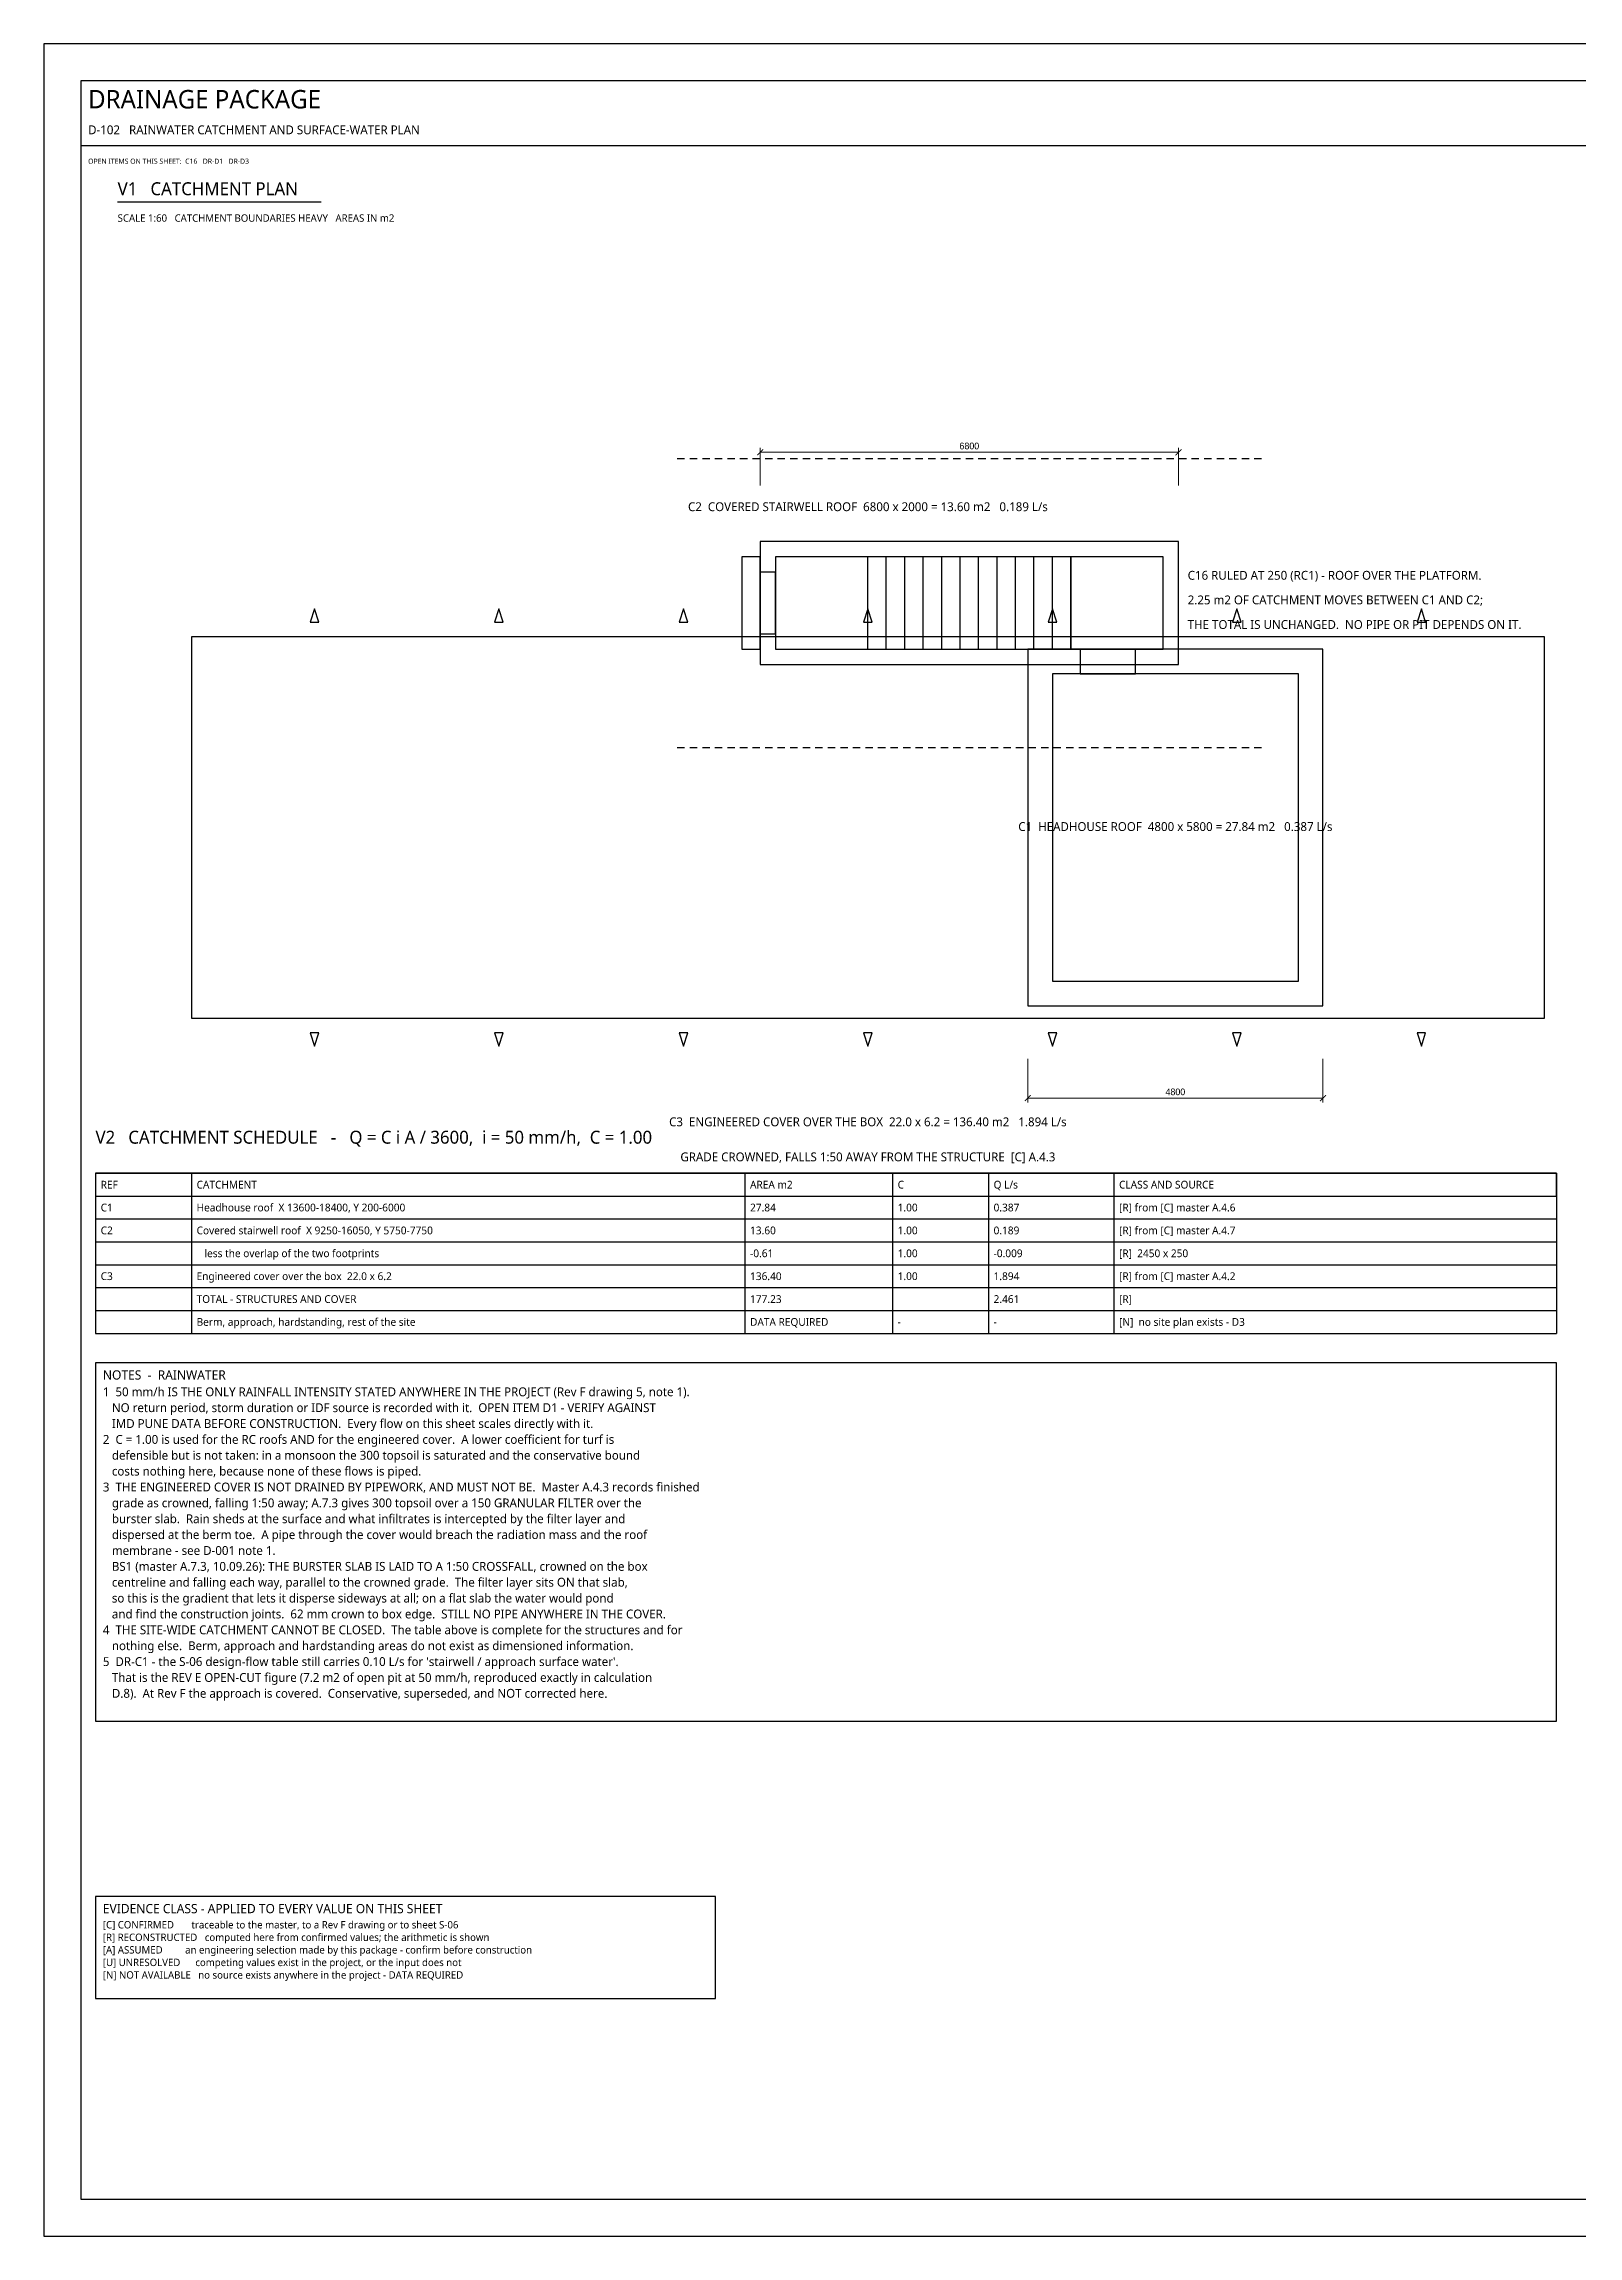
# Model space of a CAD drawing. Header units: millimetres. Extents: x 0 to 841, y 0 to 594.
# Drawn here: x 0 to 416, y 0 to 594 of the extents above; entities that cross this region are included whole.
import ezdxf
from ezdxf.enums import TextEntityAlignment as Align

# ---------------------------------------------------------------- set-up
doc = ezdxf.new("R2010")
doc.units = ezdxf.units.MM
for name, color, linetype in [('M-ARCH', 8, 'Continuous'), ('M-ARCH-HIDDEN', 8, 'Continuous'), ('M-EXISTING', 8, 'Continuous'), ('M-FLAG', 1, 'Continuous'), ('M-STRUCT', 7, 'Continuous'), ('M-TABLE', 7, 'Continuous'), ('M-TEXT', 7, 'Continuous'), ('M-TITLE', 7, 'Continuous'), ('P-DRAIN-SEEP', 4, 'Continuous'), ('P-DRAIN-STORM', 5, 'Continuous'), ('P-FLOW', 1, 'Continuous'), ('S-DIM', 4, 'Continuous'), ('S-NOTE', 7, 'Continuous'), ('S-TEXT', 7, 'Continuous'), ('S-TITLE', 7, 'Continuous')]:
    doc.layers.add(name, color=color, linetype=linetype)
doc.styles.add('OpenSans', font='OpenSans-Regular.ttf')
doc.dimstyles.new('SC-DIM', dxfattribs={"dimtxt": 1.8, "dimasz": 1.6, "dimexe": 1.2, "dimexo": 1, "dimgap": 0.8, "dimtad": 1, "dimdec": 0, "dimblk": 'ARCHTICK', "dimcen": 2.5, "dimclrd": 4, "dimclre": 4, "dimclrt": 4, "dimazin": 3, "dimtfac": 1, "dimtmove": 0, "dimatfit": 3, "dimlwd": 13, "dimlwe": 13})

# ---------------------------------------------------------------- blocks, each defined once
blk = doc.blocks.new('_ARCHTICK')
at = {"color": 0, "linetype": 'BYBLOCK', "const_width": 0.15}
blk.add_lwpolyline([(-0.5, -0.5), (0.5, 0.5)], dxfattribs=at)

msp = doc.modelspace()

# ---------------------------------------------------------------- linework, layer by layer
at = {"layer": 'M-ARCH'}
for p, q in [((223.333, 430), (223.333, 455)), ((228.333, 430), (228.333, 455)), ((233.333, 430), (233.333, 455)), ((238.333, 430), (238.333, 455)), ((243.333, 430), (243.333, 455)), ((248.333, 430), (248.333, 455)), ((253.333, 430), (253.333, 455)), ((258.333, 430), (258.333, 455)), ((263.333, 430), (263.333, 455)), ((268.333, 430), (268.333, 455)), ((273.333, 430), (273.333, 455)), ((278.333, 430), (278.333, 455))]:
    msp.add_line(p, q, dxfattribs=at)
at = {"layer": 'M-ARCH-HIDDEN'}
for p, q in [((40, 433.333), (40, 431.333)), ((40, 429.933), (40, 427.933)), ((42.867, 433.333), (40.867, 433.333)), ((46.267, 433.333), (44.267, 433.333)), ((49.667, 433.333), (47.667, 433.333)), ((53.067, 433.333), (51.067, 433.333)), ((56.467, 433.333), (54.467, 433.333)), ((59.867, 433.333), (57.867, 433.333)), ((63.267, 433.333), (61.267, 433.333)), ((66.667, 433.333), (64.667, 433.333)), ((70.067, 433.333), (68.067, 433.333)), ((73.467, 433.333), (71.467, 433.333)), ((76.867, 433.333), (74.867, 433.333)), ((80.267, 433.333), (78.267, 433.333)), ((83.667, 433.333), (81.667, 433.333)), ((87.067, 433.333), (85.067, 433.333)), ((90.467, 433.333), (88.467, 433.333)), ((93.867, 433.333), (91.867, 433.333)), ((97.267, 433.333), (95.267, 433.333)), ((100.667, 433.333), (98.667, 433.333)), ((104.067, 433.333), (102.067, 433.333)), ((107.467, 433.333), (105.467, 433.333)), ((110.867, 433.333), (108.867, 433.333)), ((114.267, 433.333), (112.267, 433.333)), ((117.667, 433.333), (115.667, 433.333)), ((121.067, 433.333), (119.067, 433.333)), ((124.467, 433.333), (122.467, 433.333)), ((127.867, 433.333), (125.867, 433.333)), ((131.267, 433.333), (129.267, 433.333)), ((134.667, 433.333), (132.667, 433.333)), ((138.067, 433.333), (136.067, 433.333)), ((141.467, 433.333), (139.467, 433.333)), ((144.867, 433.333), (142.867, 433.333)), ((148.267, 433.333), (146.267, 433.333)), ((151.667, 433.333), (149.667, 433.333)), ((155.067, 433.333), (153.067, 433.333)), ((158.467, 433.333), (156.467, 433.333)), ((161.867, 433.333), (159.867, 433.333)), ((165.267, 433.333), (163.267, 433.333)), ((168.667, 433.333), (166.667, 433.333)), ((172.067, 433.333), (170.067, 433.333)), ((175.467, 433.333), (173.467, 433.333)), ((178.867, 433.333), (176.867, 433.333)), ((182.267, 433.333), (180.267, 433.333)), ((185.667, 433.333), (183.667, 433.333)), ((189.067, 433.333), (187.067, 433.333)), ((192.467, 433.333), (190.467, 433.333)), ((195.867, 433.333), (193.867, 433.333)), ((199.267, 433.333), (197.267, 433.333)), ((202.667, 433.333), (200.667, 433.333)), ((206.067, 433.333), (204.067, 433.333)), ((209.467, 433.333), (207.467, 433.333)), ((212.867, 433.333), (210.867, 433.333)), ((216.267, 433.333), (214.267, 433.333)), ((219.667, 433.333), (217.667, 433.333)), ((223.067, 433.333), (221.067, 433.333)), ((226.467, 433.333), (224.467, 433.333)), ((229.867, 433.333), (227.867, 433.333)), ((233.267, 433.333), (231.267, 433.333)), ((236.667, 433.333), (234.667, 433.333)), ((240.067, 433.333), (238.067, 433.333)), ((243.467, 433.333), (241.467, 433.333)), ((246.867, 433.333), (244.867, 433.333)), ((250.267, 433.333), (248.267, 433.333)), ((253.667, 433.333), (251.667, 433.333)), ((257.067, 433.333), (255.067, 433.333)), ((260.467, 433.333), (258.467, 433.333)), ((263.867, 433.333), (261.867, 433.333)), ((267.267, 433.333), (265.267, 433.333)), ((270.667, 433.333), (268.667, 433.333)), ((274.067, 433.333), (272.067, 433.333)), ((277.467, 433.333), (275.467, 433.333)), ((280.867, 433.333), (278.867, 433.333)), ((284.267, 433.333), (282.267, 433.333)), ((287.667, 433.333), (285.667, 433.333)), ((291.067, 433.333), (289.067, 433.333)), ((294.467, 433.333), (292.467, 433.333)), ((297.867, 433.333), (295.867, 433.333)), ((301.267, 433.333), (299.267, 433.333)), ((304.667, 433.333), (302.667, 433.333)), ((308.067, 433.333), (306.067, 433.333)), ((311.467, 433.333), (309.467, 433.333)), ((314.867, 433.333), (312.867, 433.333)), ((318.267, 433.333), (316.267, 433.333)), ((321.667, 433.333), (319.667, 433.333)), ((325.067, 433.333), (323.067, 433.333)), ((328.467, 433.333), (326.467, 433.333)), ((331.867, 433.333), (329.867, 433.333)), ((335.267, 433.333), (333.267, 433.333)), ((338.667, 433.333), (336.667, 433.333)), ((342.067, 433.333), (340.067, 433.333)), ((345.467, 433.333), (343.467, 433.333)), ((348.867, 433.333), (346.867, 433.333)), ((352.267, 433.333), (350.267, 433.333)), ((355.667, 433.333), (353.667, 433.333)), ((359.067, 433.333), (357.067, 433.333)), ((362.467, 433.333), (360.467, 433.333)), ((365.867, 433.333), (363.867, 433.333)), ((369.267, 433.333), (367.267, 433.333)), ((372.667, 433.333), (370.667, 433.333)), ((376.067, 433.333), (374.067, 433.333)), ((379.467, 433.333), (377.467, 433.333)), ((382.867, 433.333), (380.867, 433.333)), ((386.267, 433.333), (384.267, 433.333)), ((389.667, 433.333), (387.667, 433.333)), ((393.067, 433.333), (391.067, 433.333)), ((396.467, 433.333), (394.467, 433.333)), ((399.867, 433.333), (397.867, 433.333)), ((403.267, 433.333), (401.267, 433.333)), ((406.667, 433.333), (404.667, 433.333)), ((406.667, 432), (406.667, 433.333)), ((406.667, 428.6), (406.667, 430.6)), ((40, 426.533), (40, 424.533)), ((40, 423.133), (40, 421.133)), ((406.667, 425.2), (406.667, 427.2)), ((406.667, 421.8), (406.667, 423.8)), ((40, 419.733), (40, 417.733)), ((40, 416.333), (40, 414.333)), ((406.667, 418.4), (406.667, 420.4)), ((406.667, 415), (406.667, 417)), ((40, 412.933), (40, 410.933)), ((406.667, 411.6), (406.667, 413.6)), ((406.667, 408.2), (406.667, 410.2)), ((40, 409.533), (40, 407.533)), ((40, 406.133), (40, 404.133)), ((406.667, 404.8), (406.667, 406.8)), ((40, 402.733), (40, 400.733)), ((40, 399.333), (40, 397.333)), ((406.667, 401.4), (406.667, 403.4)), ((406.667, 398), (406.667, 400)), ((40, 395.933), (40, 393.933)), ((40, 392.533), (40, 390.533)), ((406.667, 394.6), (406.667, 396.6)), ((406.667, 391.2), (406.667, 393.2)), ((40, 389.133), (40, 387.133)), ((406.667, 387.8), (406.667, 389.8)), ((406.667, 384.4), (406.667, 386.4)), ((40, 385.733), (40, 383.733)), ((40, 382.333), (40, 380.333)), ((406.667, 381), (406.667, 383)), ((40, 378.933), (40, 376.933)), ((40, 375.533), (40, 373.533)), ((406.667, 377.6), (406.667, 379.6)), ((406.667, 374.2), (406.667, 376.2)), ((40, 372.133), (40, 370.133)), ((40, 368.733), (40, 366.733)), ((406.667, 370.8), (406.667, 372.8)), ((406.667, 367.4), (406.667, 369.4)), ((40, 365.333), (40, 363.333)), ((406.667, 364), (406.667, 366)), ((406.667, 360.6), (406.667, 362.6)), ((40, 361.933), (40, 359.933)), ((40, 358.533), (40, 356.533)), ((406.667, 357.2), (406.667, 359.2)), ((40, 355.133), (40, 353.133)), ((40, 351.733), (40, 349.733)), ((406.667, 353.8), (406.667, 355.8)), ((406.667, 350.4), (406.667, 352.4)), ((40, 348.333), (40, 346.333)), ((40, 344.933), (40, 342.933)), ((406.667, 347), (406.667, 349)), ((406.667, 343.6), (406.667, 345.6)), ((40, 341.533), (40, 339.533)), ((406.667, 340.2), (406.667, 342.2)), ((406.667, 336.8), (406.667, 338.8)), ((40, 338.133), (40, 336.133)), ((40, 334.733), (40, 332.733)), ((406.667, 333.4), (406.667, 335.4)), ((40, 331.333), (40, 330)), ((40, 330), (42, 330)), ((43.4, 330), (45.4, 330)), ((46.8, 330), (48.8, 330)), ((50.2, 330), (52.2, 330)), ((53.6, 330), (55.6, 330)), ((57, 330), (59, 330)), ((60.4, 330), (62.4, 330)), ((63.8, 330), (65.8, 330)), ((67.2, 330), (69.2, 330)), ((70.6, 330), (72.6, 330)), ((74, 330), (76, 330)), ((77.4, 330), (79.4, 330)), ((80.8, 330), (82.8, 330)), ((84.2, 330), (86.2, 330)), ((87.6, 330), (89.6, 330)), ((91, 330), (93, 330)), ((94.4, 330), (96.4, 330)), ((97.8, 330), (99.8, 330)), ((101.2, 330), (103.2, 330)), ((104.6, 330), (106.6, 330)), ((108, 330), (110, 330)), ((111.4, 330), (113.4, 330)), ((114.8, 330), (116.8, 330)), ((118.2, 330), (120.2, 330)), ((121.6, 330), (123.6, 330)), ((125, 330), (127, 330)), ((128.4, 330), (130.4, 330)), ((131.8, 330), (133.8, 330)), ((135.2, 330), (137.2, 330)), ((138.6, 330), (140.6, 330)), ((142, 330), (144, 330)), ((145.4, 330), (147.4, 330)), ((148.8, 330), (150.8, 330)), ((152.2, 330), (154.2, 330)), ((155.6, 330), (157.6, 330)), ((159, 330), (161, 330)), ((162.4, 330), (164.4, 330)), ((165.8, 330), (167.8, 330)), ((169.2, 330), (171.2, 330)), ((172.6, 330), (174.6, 330)), ((176, 330), (178, 330)), ((179.4, 330), (181.4, 330)), ((182.8, 330), (184.8, 330)), ((186.2, 330), (188.2, 330)), ((189.6, 330), (191.6, 330)), ((193, 330), (195, 330)), ((196.4, 330), (198.4, 330)), ((199.8, 330), (201.8, 330)), ((203.2, 330), (205.2, 330)), ((206.6, 330), (208.6, 330)), ((210, 330), (212, 330)), ((213.4, 330), (215.4, 330)), ((216.8, 330), (218.8, 330)), ((220.2, 330), (222.2, 330)), ((223.6, 330), (225.6, 330)), ((227, 330), (229, 330)), ((230.4, 330), (232.4, 330)), ((233.8, 330), (235.8, 330)), ((237.2, 330), (239.2, 330)), ((240.6, 330), (242.6, 330)), ((244, 330), (246, 330)), ((247.4, 330), (249.4, 330)), ((250.8, 330), (252.8, 330)), ((254.2, 330), (256.2, 330)), ((257.6, 330), (259.6, 330)), ((261, 330), (263, 330)), ((264.4, 330), (266.4, 330)), ((267.8, 330), (269.8, 330)), ((271.2, 330), (273.2, 330)), ((274.6, 330), (276.6, 330)), ((278, 330), (280, 330)), ((281.4, 330), (283.4, 330)), ((284.8, 330), (286.8, 330)), ((288.2, 330), (290.2, 330)), ((291.6, 330), (293.6, 330)), ((295, 330), (297, 330)), ((298.4, 330), (300.4, 330)), ((301.8, 330), (303.8, 330)), ((305.2, 330), (307.2, 330)), ((308.6, 330), (310.6, 330)), ((312, 330), (314, 330)), ((315.4, 330), (317.4, 330)), ((318.8, 330), (320.8, 330)), ((322.2, 330), (324.2, 330)), ((325.6, 330), (327.6, 330)), ((329, 330), (331, 330)), ((332.4, 330), (334.4, 330)), ((335.8, 330), (337.8, 330)), ((339.2, 330), (341.2, 330)), ((342.6, 330), (344.6, 330)), ((346, 330), (348, 330)), ((349.4, 330), (351.4, 330)), ((352.8, 330), (354.8, 330)), ((356.2, 330), (358.2, 330)), ((359.6, 330), (361.6, 330)), ((363, 330), (365, 330)), ((366.4, 330), (368.4, 330)), ((369.8, 330), (371.8, 330)), ((373.2, 330), (375.2, 330)), ((376.6, 330), (378.6, 330)), ((380, 330), (382, 330)), ((383.4, 330), (385.4, 330)), ((386.8, 330), (388.8, 330)), ((390.2, 330), (392.2, 330)), ((393.6, 330), (395.6, 330)), ((397, 330), (399, 330)), ((400.4, 330), (402.4, 330)), ((403.8, 330), (405.8, 330)), ((406.667, 330), (406.667, 332))]:
    msp.add_line(p, q, dxfattribs=at)
at = {"layer": 'M-EXISTING'}
for p, q in [((171.667, 481.667), (173.667, 481.667)), ((175.067, 481.667), (177.067, 481.667)), ((178.467, 481.667), (180.467, 481.667)), ((181.867, 481.667), (183.867, 481.667)), ((185.267, 481.667), (187.267, 481.667)), ((188.667, 481.667), (190.667, 481.667)), ((192.067, 481.667), (194.067, 481.667)), ((195.467, 481.667), (197.467, 481.667)), ((198.867, 481.667), (200.867, 481.667)), ((202.267, 481.667), (204.267, 481.667)), ((205.667, 481.667), (207.667, 481.667)), ((209.067, 481.667), (211.067, 481.667)), ((212.467, 481.667), (214.467, 481.667)), ((215.867, 481.667), (217.867, 481.667)), ((219.267, 481.667), (221.267, 481.667)), ((222.667, 481.667), (224.667, 481.667)), ((226.067, 481.667), (228.067, 481.667)), ((229.467, 481.667), (231.467, 481.667)), ((232.867, 481.667), (234.867, 481.667)), ((236.267, 481.667), (238.267, 481.667)), ((239.667, 481.667), (241.667, 481.667)), ((243.067, 481.667), (245.067, 481.667)), ((246.467, 481.667), (248.467, 481.667)), ((249.867, 481.667), (251.867, 481.667)), ((253.267, 481.667), (255.267, 481.667)), ((256.667, 481.667), (258.667, 481.667)), ((260.067, 481.667), (262.067, 481.667)), ((263.467, 481.667), (265.467, 481.667)), ((266.867, 481.667), (268.867, 481.667)), ((270.267, 481.667), (272.267, 481.667)), ((273.667, 481.667), (275.667, 481.667)), ((277.067, 481.667), (279.067, 481.667)), ((280.467, 481.667), (282.467, 481.667)), ((283.867, 481.667), (285.867, 481.667)), ((287.267, 481.667), (289.267, 481.667)), ((290.667, 481.667), (292.667, 481.667)), ((294.067, 481.667), (296.067, 481.667)), ((297.467, 481.667), (299.467, 481.667)), ((300.867, 481.667), (302.867, 481.667)), ((304.267, 481.667), (306.267, 481.667)), ((307.667, 481.667), (309.667, 481.667)), ((311.067, 481.667), (313.067, 481.667)), ((314.467, 481.667), (316.467, 481.667)), ((317.867, 481.667), (319.867, 481.667)), ((321.267, 481.667), (323.267, 481.667)), ((324.667, 481.667), (326.667, 481.667)), ((328.067, 481.667), (330, 481.667)), ((171.667, 403.333), (173.667, 403.333)), ((175.067, 403.333), (177.067, 403.333)), ((178.467, 403.333), (180.467, 403.333)), ((181.867, 403.333), (183.867, 403.333)), ((185.267, 403.333), (187.267, 403.333)), ((188.667, 403.333), (190.667, 403.333)), ((192.067, 403.333), (194.067, 403.333)), ((195.467, 403.333), (197.467, 403.333)), ((198.867, 403.333), (200.867, 403.333)), ((202.267, 403.333), (204.267, 403.333)), ((205.667, 403.333), (207.667, 403.333)), ((209.067, 403.333), (211.067, 403.333)), ((212.467, 403.333), (214.467, 403.333)), ((215.867, 403.333), (217.867, 403.333)), ((219.267, 403.333), (221.267, 403.333)), ((222.667, 403.333), (224.667, 403.333)), ((226.067, 403.333), (228.067, 403.333)), ((229.467, 403.333), (231.467, 403.333)), ((232.867, 403.333), (234.867, 403.333)), ((236.267, 403.333), (238.267, 403.333)), ((239.667, 403.333), (241.667, 403.333)), ((243.067, 403.333), (245.067, 403.333)), ((246.467, 403.333), (248.467, 403.333)), ((249.867, 403.333), (251.867, 403.333)), ((253.267, 403.333), (255.267, 403.333)), ((256.667, 403.333), (258.667, 403.333)), ((260.067, 403.333), (262.067, 403.333)), ((263.467, 403.333), (265.467, 403.333)), ((266.867, 403.333), (268.867, 403.333)), ((270.267, 403.333), (272.267, 403.333)), ((273.667, 403.333), (275.667, 403.333)), ((277.067, 403.333), (279.067, 403.333)), ((280.467, 403.333), (282.467, 403.333)), ((283.867, 403.333), (285.867, 403.333)), ((287.267, 403.333), (289.267, 403.333)), ((290.667, 403.333), (292.667, 403.333)), ((294.067, 403.333), (296.067, 403.333)), ((297.467, 403.333), (299.467, 403.333)), ((300.867, 403.333), (302.867, 403.333)), ((304.267, 403.333), (306.267, 403.333)), ((307.667, 403.333), (309.667, 403.333)), ((311.067, 403.333), (313.067, 403.333)), ((314.467, 403.333), (316.467, 403.333)), ((317.867, 403.333), (319.867, 403.333)), ((321.267, 403.333), (323.267, 403.333)), ((324.667, 403.333), (326.667, 403.333)), ((328.067, 403.333), (330, 403.333))]:
    msp.add_line(p, q, dxfattribs=at)
at = {"layer": 'M-FLAG'}
for points in [[(278.333, 430), (303.333, 430), (303.333, 455), (278.333, 455)], [(194.167, 434.167), (198.333, 434.167), (198.333, 450.833), (194.167, 450.833)], [(280.833, 423.333), (295.833, 423.333), (295.833, 430), (280.833, 430)]]:
    msp.add_lwpolyline(points, close=True, dxfattribs=at)
at = {"layer": 'M-STRUCT'}
for points in [[(194.167, 425.833), (307.5, 425.833), (307.5, 459.167), (194.167, 459.167)], [(198.333, 430), (303.333, 430), (303.333, 455), (198.333, 455)], [(266.667, 333.333), (346.667, 333.333), (346.667, 430), (266.667, 430)], [(273.333, 340), (340, 340), (340, 423.333), (273.333, 423.333)]]:
    msp.add_lwpolyline(points, close=True, dxfattribs=at)
at = {"layer": 'M-TABLE'}
for p, q in [((14, 288), (410, 288)), ((14, 288), (14, 244.6)), ((40, 288), (40, 244.6)), ((190, 288), (190, 244.6)), ((230, 288), (230, 244.6)), ((256, 288), (256, 244.6)), ((290, 288), (290, 244.6)), ((410, 288), (410, 244.6)), ((14, 275.6), (410, 275.6)), ((14, 269.4), (410, 269.4)), ((14, 263.2), (410, 263.2)), ((14, 257), (410, 257)), ((14, 250.8), (410, 250.8)), ((14, 244.6), (410, 244.6))]:
    msp.add_line(p, q, dxfattribs=at)
msp.add_lwpolyline([(14, 281.8), (410, 281.8), (410, 288), (14, 288)], close=True, dxfattribs=at)
at = {"layer": 'M-TITLE'}
msp.add_line((10, 566.5), (831, 566.5), dxfattribs=at)
at = {"layer": 'P-DRAIN-SEEP'}
msp.add_lwpolyline([(40, 330), (406.667, 330), (406.667, 433.333), (40, 433.333)], close=True, dxfattribs=at)
at = {"layer": 'P-DRAIN-STORM'}
for points in [[(194.167, 425.833), (307.5, 425.833), (307.5, 459.167), (194.167, 459.167)], [(189.167, 430), (194.167, 430), (194.167, 455), (189.167, 455)], [(266.667, 333.333), (346.667, 333.333), (346.667, 430), (266.667, 430)]]:
    msp.add_lwpolyline(points, close=True, dxfattribs=at)
at = {"layer": 'P-FLOW'}
for points in [[(73.333, 440.933), (72.163, 437.293), (74.503, 437.293)], [(123.333, 440.933), (122.163, 437.293), (124.503, 437.293)], [(173.333, 440.933), (172.163, 437.293), (174.503, 437.293)], [(223.333, 440.933), (222.163, 437.293), (224.503, 437.293)], [(273.333, 440.933), (272.163, 437.293), (274.503, 437.293)], [(323.333, 440.933), (322.163, 437.293), (324.503, 437.293)], [(373.333, 440.933), (372.163, 437.293), (374.503, 437.293)], [(73.333, 322.4), (74.503, 326.04), (72.163, 326.04)], [(123.333, 322.4), (124.503, 326.04), (122.163, 326.04)], [(173.333, 322.4), (174.503, 326.04), (172.163, 326.04)], [(223.333, 322.4), (224.503, 326.04), (222.163, 326.04)], [(273.333, 322.4), (274.503, 326.04), (272.163, 326.04)], [(323.333, 322.4), (324.503, 326.04), (322.163, 326.04)], [(373.333, 322.4), (374.503, 326.04), (372.163, 326.04)]]:
    msp.add_lwpolyline(points, close=True, dxfattribs=at)
at = {"layer": 'S-TITLE'}
msp.add_line((20, 551.2), (75.121, 551.2), dxfattribs=at)
for points in [[(0, 0), (841, 0), (841, 594), (0, 594)], [(10, 10), (831, 10), (831, 584), (10, 584)], [(14, 139.575), (410, 139.575), (410, 236.6), (14, 236.6)], [(14, 64.375), (182, 64.375), (182, 92), (14, 92)]]:
    msp.add_lwpolyline(points, close=True, dxfattribs=at)

# ---------------------------------------------------------------- texts
at = {"layer": 'M-FLAG', "style": 'OpenSans'}
msp.add_text('OPEN ITEMS ON THIS SHEET:  C16   DR-D1   DR-D3', height=1.4, dxfattribs=at).set_placement((12, 561.5))
for s, p in [('C16 RULED AT 250 (RC1) - ROOF OVER THE PLATFORM.', (310, 450)), ('2.25 m2 OF CATCHMENT MOVES BETWEEN C1 AND C2;', (310, 443.333)), ('THE TOTAL IS UNCHANGED.  NO PIPE OR PIT DEPENDS ON IT.', (310, 436.667))]:
    msp.add_text(s, height=2.4, dxfattribs=at).set_placement(p, align=Align.MIDDLE_LEFT)
at = {"layer": 'M-TABLE', "style": 'OpenSans'}
for s, p in [('REF', (15.4, 283.85)), ('CATCHMENT', (41.4, 283.85)), ('AREA m2', (191.4, 283.85)), ('C', (231.4, 283.85)), ('Q L/s', (257.4, 283.85)), ('CLASS AND SOURCE', (291.4, 283.85)), ('C1', (15.4, 277.65)), ('Headhouse roof  X 13600-18400, Y 200-6000', (41.4, 277.65)), ('27.84', (191.4, 277.65)), ('1.00', (231.4, 277.65)), ('0.387', (257.4, 277.65)), ('[R] from [C] master A.4.6', (291.4, 277.65)), ('C2', (15.4, 271.45)), ('Covered stairwell roof  X 9250-16050, Y 5750-7750', (41.4, 271.45)), ('13.60', (191.4, 271.45)), ('1.00', (231.4, 271.45)), ('0.189', (257.4, 271.45)), ('[R] from [C] master A.4.7', (291.4, 271.45)), ('   less the overlap of the two footprints', (41.4, 265.25)), ('-0.61', (191.4, 265.25)), ('1.00', (231.4, 265.25)), ('-0.009', (257.4, 265.25)), ('[R]  2450 x 250', (291.4, 265.25)), ('C3', (15.4, 259.05)), ('Engineered cover over the box  22.0 x 6.2', (41.4, 259.05)), ('136.40', (191.4, 259.05)), ('1.00', (231.4, 259.05)), ('1.894', (257.4, 259.05)), ('[R] from [C] master A.4.2', (291.4, 259.05)), ('TOTAL - STRUCTURES AND COVER', (41.4, 252.85)), ('177.23', (191.4, 252.85)), ('2.461', (257.4, 252.85)), ('[R]', (291.4, 252.85)), ('Berm, approach, hardstanding, rest of the site', (41.4, 246.65)), ('DATA REQUIRED', (191.4, 246.65)), ('-', (231.4, 246.65)), ('-', (257.4, 246.65)), ('[N]  no site plan exists - D3', (291.4, 246.65))]:
    msp.add_text(s, height=2.1, dxfattribs=at).set_placement(p)
at = {"layer": 'M-TEXT', "style": 'OpenSans'}
msp.add_text('GRADE CROWNED, FALLS 1:50 AWAY FROM THE STRUCTURE  [C] A.4.3', height=2.4, dxfattribs=at).set_placement((223.333, 290.5), align=Align.BOTTOM_CENTER)
at = {"layer": 'M-TITLE', "style": 'OpenSans'}
for s, height, p in [('DRAINAGE PACKAGE', 5, (12, 576.5)), ('D-102   RAINWATER CATCHMENT AND SURFACE-WATER PLAN', 2.4, (12, 569.5)), ('V2   CATCHMENT SCHEDULE   -   Q = C i A / 3600,  i = 50 mm/h,  C = 1.00', 3.5, (14, 296))]:
    msp.add_text(s, height=height, dxfattribs=at).set_placement(p)
at = {"layer": 'P-DRAIN-SEEP', "style": 'OpenSans'}
msp.add_text('C3  ENGINEERED COVER OVER THE BOX  22.0 x 6.2 = 136.40 m2   1.894 L/s', height=2.4, dxfattribs=at).set_placement((223.333, 300), align=Align.BOTTOM_CENTER)
at = {"layer": 'P-DRAIN-STORM', "style": 'OpenSans'}
for s, p in [('C2  COVERED STAIRWELL ROOF  6800 x 2000 = 13.60 m2   0.189 L/s', (223.333, 466.667)), ('C1  HEADHOUSE ROOF  4800 x 5800 = 27.84 m2   0.387 L/s', (306.667, 380))]:
    msp.add_text(s, height=2.4, dxfattribs=at).set_placement(p, align=Align.BOTTOM_CENTER)
at = {"layer": 'S-NOTE', "style": 'OpenSans'}
for s, height, p in [('1  50 mm/h IS THE ONLY RAINFALL INTENSITY STATED ANYWHERE IN THE PROJECT (Rev F drawing 5, note 1).', 2.4, (16, 227.575)), ('   NO return period, storm duration or IDF source is recorded with it.  OPEN ITEM D1 - VERIFY AGAINST', 2.4, (16, 223.275)), ('   IMD PUNE DATA BEFORE CONSTRUCTION.  Every flow on this sheet scales directly with it.', 2.4, (16, 218.975)), ('2  C = 1.00 is used for the RC roofs AND for the engineered cover.  A lower coefficient for turf is', 2.4, (16, 214.675)), ('   defensible but is not taken: in a monsoon the 300 topsoil is saturated and the conservative bound', 2.4, (16, 210.375)), ('   costs nothing here, because none of these flows is piped.', 2.4, (16, 206.075)), ('3  THE ENGINEERED COVER IS NOT DRAINED BY PIPEWORK, AND MUST NOT BE.  Master A.4.3 records finished', 2.4, (16, 201.775)), ('   grade as crowned, falling 1:50 away; A.7.3 gives 300 topsoil over a 150 GRANULAR FILTER over the', 2.4, (16, 197.475)), ('   dispersed at the berm toe.  A pipe through the cover would breach the radiation mass and the roof', 2.4, (16, 188.875)), ('   burster slab.  Rain sheds at the surface and what infiltrates is intercepted by the filter layer and', 2.4, (16, 193.175)), ('   membrane - see D-001 note 1.', 2.4, (16, 184.575)), ('   centreline and falling each way, parallel to the crowned grade.  The filter layer sits ON that slab,', 2.4, (16, 175.975)), ('   BS1 (master A.7.3, 10.09.26): THE BURSTER SLAB IS LAID TO A 1:50 CROSSFALL, crowned on the box', 2.4, (16, 180.275)), ('   so this is the gradient that lets it disperse sideways at all; on a flat slab the water would pond', 2.4, (16, 171.675)), ('   and find the construction joints.  62 mm crown to box edge.  STILL NO PIPE ANYWHERE IN THE COVER.', 2.4, (16, 167.375)), ('4  THE SITE-WIDE CATCHMENT CANNOT BE CLOSED.  The table above is complete for the structures and for', 2.4, (16, 163.075)), ('   nothing else.  Berm, approach and hardstanding areas do not exist as dimensioned information.', 2.4, (16, 158.775)), ("5  DR-C1 - the S-06 design-flow table still carries 0.10 L/s for 'stairwell / approach surface water'.", 2.4, (16, 154.475)), ('   That is the REV E OPEN-CUT figure (7.2 m2 of open pit at 50 mm/h, reproduced exactly in calculation', 2.4, (16, 150.175)), ('   D.8).  At Rev F the approach is covered.  Conservative, superseded, and NOT corrected here.', 2.4, (16, 145.875)), ('[C] CONFIRMED       traceable to the master, to a Rev F drawing or to sheet S-06', 2, (16, 83.375)), ('[R] RECONSTRUCTED   computed here from confirmed values; the arithmetic is shown', 2, (16, 79.975)), ('[A] ASSUMED         an engineering selection made by this package - confirm before construction', 2, (16, 76.575)), ('[U] UNRESOLVED      competing values exist in the project, or the input does not', 2, (16, 73.175)), ('[N] NOT AVAILABLE   no source exists anywhere in the project - DATA REQUIRED', 2, (16, 69.775))]:
    msp.add_text(s, height=height, dxfattribs=at).set_placement(p)
at = {"layer": 'S-TEXT', "style": 'OpenSans'}
msp.add_text('SCALE 1:60   CATCHMENT BOUNDARIES HEAVY   AREAS IN m2', height=2, dxfattribs=at).set_placement((20, 545.8))
at = {"layer": 'S-TITLE', "style": 'OpenSans'}
for s, height, p in [('V1   CATCHMENT PLAN', 3.5, (20, 553)), ('NOTES  -  RAINWATER', 2.5, (16, 232.1)), ('EVIDENCE CLASS - APPLIED TO EVERY VALUE ON THIS SHEET', 2.5, (16, 87.5))]:
    msp.add_text(s, height=height, dxfattribs=at).set_placement(p)

# ---------------------------------------------------------------- dimensions: what is measured, and where the dimension line sits
at = {"layer": 'S-DIM'}
for base, p1, p2 in [((194.167, 483.333), (194.167, 473.333), (307.5, 473.333)), ((266.667, 308.333), (266.667, 320), (346.667, 320))]:
    msp.add_linear_dim(base=base, p1=p1, p2=p2, dimstyle='SC-DIM', override={"dimlfac": 60}, dxfattribs=at).render()

doc.saveas('drawing.dxf')
